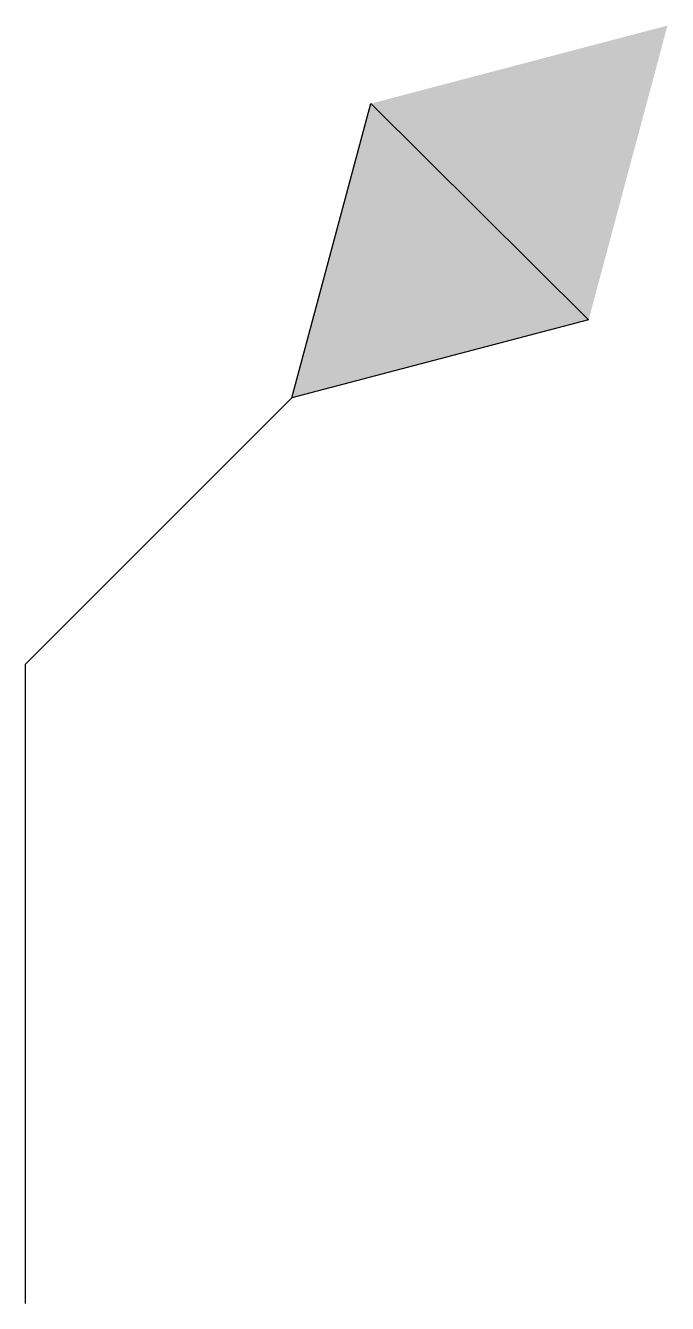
# Model space of a CAD drawing. Extents: x 720.13 to 720.306, y 200.201 to 200.551.
import ezdxf

# ---------------------------------------------------------------- set-up
doc = ezdxf.new("R2010")
doc.units = 0
doc.header["$LTSCALE"] = 48
doc.header["$MEASUREMENT"] = 0
doc.layers.get('0').update_dxf_attribs({"linetype": 'CONTINUOUS'})

msp = doc.modelspace()

# ---------------------------------------------------------------- linework, layer by layer
for p, q in [((720.20292, 200.44897), (720.22449, 200.52946)), ((720.22449, 200.52946), (720.28414, 200.47034)), ((720.28414, 200.47034), (720.20292, 200.44897)), ((720.13, 200.37605), (720.20292, 200.44897)), ((720.13, 200.20113), (720.13, 200.37605))]:
    msp.add_line(p, q)
for points in [[(720.30571, 200.55083), (720.22449, 200.52946), (720.30571, 200.55083), (720.28414, 200.47034)], [(720.20292, 200.44897), (720.28414, 200.47034), (720.20292, 200.44897), (720.22449, 200.52946)]]:
    msp.add_solid(points)

doc.saveas('drawing.dxf')
